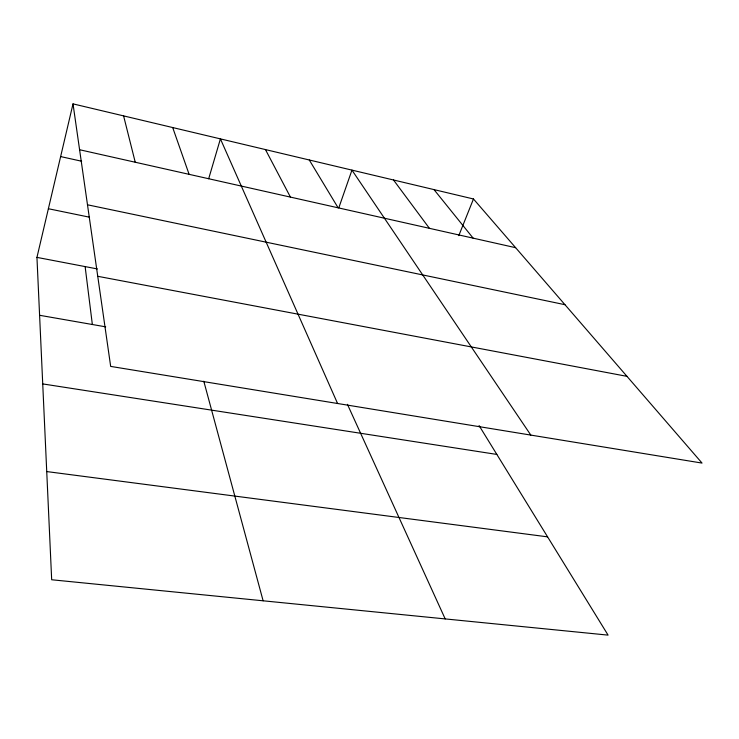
<?xml version="1.0" encoding="UTF-8"?>
<svg xmlns="http://www.w3.org/2000/svg" width="739" height="739" viewBox="0 0 739 739"><rect width="100%" height="100%" fill="white"/><g stroke="black" fill="none" stroke-linecap="round" stroke-linejoin="round"><path stroke-width="1.11" d="M479.075 425.562L608.077 635.124L51.675 579.755L36.95 257.384L73.013 103.876L473.468 198.976L702.05 463.085L110.674 366.405L73.013 103.876M208.675 178.746L220.416 138.877L337.584 403.503M338.822 207.761L351.958 170.118L530.824 435.095M458.79 235.639L473.468 198.976M46.733 471.565L547.581 536.856M42.723 383.911L496.839 454.43M39.592 315.285L105.705 326.841M97.751 276.303L626.986 376.354M36.95 257.384L97.4 268.941M48.386 208.731L89.539 217.201M87.498 204.795L564.966 304.699M60.635 156.576L81.641 161.231M79.59 149.731L515.628 247.694M434.005 189.609L473.126 238.143M393.517 179.993L429.405 228.323M309.281 159.984L338.12 207.816M265.449 149.574L290.436 197.101M347.422 404.325L445.192 618.913M172.695 127.551L189.11 174.339M203.788 381.195L263.121 600.798M123.589 115.884L135.237 162.229M85.124 266.594L92.357 324.504"/></g></svg>
